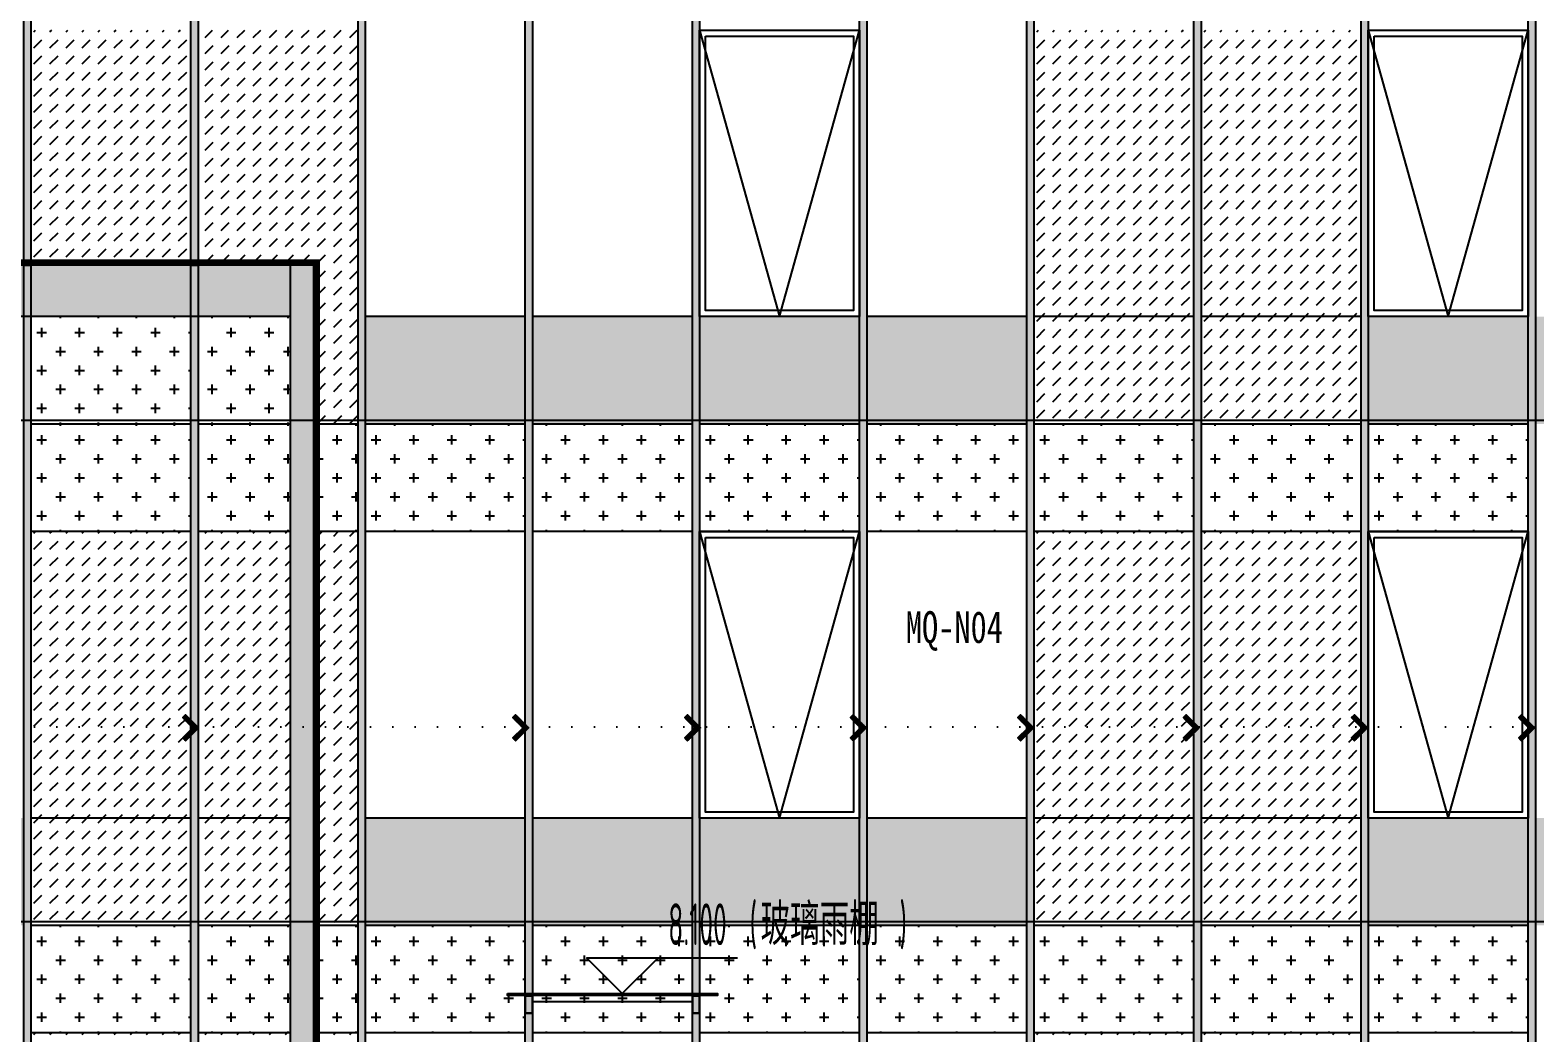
# Model space of a CAD drawing. Extents: x -863035 to 270371, y -8918 to 240488.
# Drawn here: x -372670 to -360067, y 127726 to 136126 of the extents above; entities that cross this region are included whole.
import ezdxf

# ---------------------------------------------------------------- set-up
doc = ezdxf.new("R2010")
doc.units = 0
doc.header["$LTSCALE"] = 1000
doc.header["$MEASUREMENT"] = 0
doc.linetypes.add('109-34 轴网$0$L1$0$$AUDIT_BAD_LTYPE1', pattern=[0])
doc.linetypes.add('DOT2', pattern=[0.125, 0, -0.125])
for name, color, linetype in [('01-标注_标高', 200, 'Continuous'), ('01-标注_符号', 200, 'Continuous'), ('02-TEXT_标注', 130, 'Continuous'), ('05-填充_156', 156, 'Continuous'), ('05-填充_18', 18, 'Continuous'), ('05-填充_天正', 26, 'Continuous'), ('A-C_窗', 140, 'Continuous'), ('D_玻璃', 152, 'Continuous'), ('D_铝板', 181, 'Continuous'), ('E-立面', 255, 'Continuous'), ('E-立面轮廓', 241, 'Continuous')]:
    doc.layers.add(name, color=color, linetype=linetype)
doc.layers.add('04-不打印_辅助线', color=165, linetype='Continuous', plot=False)
doc.styles.add('_TCH_DIM', font='ROS1', dxfattribs={"width": 0.75, "bigfont": 'JD'})
doc.styles.add('_TCH_LABEL', font='', dxfattribs={"width": 0.75})
doc.styles.add('logo-3', font='', dxfattribs={"width": 0.8})
doc.styles.get('_TCH_LABEL').set_extended_font_data('SimSun')
doc.styles.get('logo-3').set_extended_font_data('SimSun')
doc.dimstyles.new('副本 ISO-1', dxfattribs={"dimtxt": 2.5, "dimasz": 1.5, "dimexe": 1.25, "dimexo": 0.625, "dimtad": 1, "dimdec": 0, "dimtxsty": 'logo-3', "dimblk": 'ARCHTICK', "dimcen": 2.5, "dimdle": 1, "dimadec": 0, "dimazin": 0, "dimtfac": 1, "dimtdec": 0, "dimtix": 1, "dimtmove": 0, "dimatfit": 3, "dimldrblk": 'AR', "dimfxl": 0, "dimarcsym": 0})
pattern_1 = [(360, (35216.51, -108130.42), (158.75, 158.75), [79.375, -238.125]), (90, (35256.2, -108170.1), (-158.75, 158.75), [79.375, -238.125])]
pattern_2 = [(45, (24016.51, -112330.42), (4e-14, 134.70384), [95.25, -95.25])]
pattern_3 = [(360, (35216.51, -112330.42), (158.75, 158.75), [79.375, -238.125]), (90, (35256.2, -112370.1), (-158.75, 158.75), [79.375, -238.125])]
pattern_4 = [(360, (38016.51, -112330.42), (158.75, 158.75), [79.375, -238.125]), (90, (38056.2, -112370.1), (-158.75, 158.75), [79.375, -238.125])]
pattern_5 = [(360, (40816.51, -112330.42), (158.75, 158.75), [79.375, -238.125]), (90, (40856.2, -112370.1), (-158.75, 158.75), [79.375, -238.125])]
pattern_6 = [(360, (43616.51, -112330.42), (158.75, 158.75), [79.375, -238.125]), (90, (43656.2, -112370.1), (-158.75, 158.75), [79.375, -238.125])]
pattern_7 = [(360, (38016.51, -108130.42), (158.75, 158.75), [79.375, -238.125]), (90, (38056.2, -108170.1), (-158.75, 158.75), [79.375, -238.125])]
pattern_8 = [(360, (40816.51, -108130.42), (158.75, 158.75), [79.375, -238.125]), (90, (40856.2, -108170.1), (-158.75, 158.75), [79.375, -238.125])]
pattern_9 = [(360, (43616.51, -108130.42), (158.75, 158.75), [79.375, -238.125]), (90, (43656.2, -108170.1), (-158.75, 158.75), [79.375, -238.125])]
pattern_10 = [(360, (35216.51, -107230.42), (158.75, 158.75), [79.375, -238.125]), (90, (35256.2, -107270.1), (-158.75, 158.75), [79.375, -238.125])]

# ---------------------------------------------------------------- blocks, each defined once
blk = doc.blocks.new('_ArchTick')
at = {"color": 0, "linetype": 'ByBlock', "const_width": 0.4}
blk.add_lwpolyline([(-0.5, -0.5), (0.5, 0.5)], dxfattribs=at)
blk = doc.blocks.new('*X7')
at = {"color": 0}
for p, q in [((-1012.3066, 1692.7171), (-1012.3066, 1692.7276)), ((-1012.3065, 1692.7277), (-1012.2888, 1692.7277)), ((-1012.3056, 1692.7161), (-1012.3056, 1692.7286)), ((-1012.3055, 1692.7287), (-1012.2898, 1692.7287)), ((-1012.3046, 1692.7151), (-1012.3046, 1692.7296)), ((-1012.3045, 1692.7297), (-1012.2908, 1692.7297)), ((-1012.3036, 1692.7141), (-1012.3036, 1692.7306)), ((-1012.3035, 1692.7307), (-1012.2918, 1692.7307)), ((-1012.3026, 1692.7131), (-1012.3026, 1692.7316)), ((-1012.3025, 1692.7317), (-1012.2928, 1692.7317)), ((-1012.3016, 1692.7121), (-1012.3016, 1692.7326)), ((-1012.3015, 1692.7327), (-1012.2938, 1692.7327)), ((-1012.3006, 1692.7111), (-1012.3006, 1692.7336)), ((-1012.3005, 1692.7337), (-1012.2948, 1692.7337)), ((-1012.2996, 1692.7101), (-1012.2996, 1692.7346)), ((-1012.2995, 1692.7347), (-1012.2958, 1692.7347)), ((-1012.2986, 1692.7091), (-1012.2986, 1692.7356)), ((-1012.2985, 1692.7357), (-1012.2968, 1692.7357)), ((-1012.2976, 1692.7081), (-1012.2976, 1692.7364)), ((-1012.2966, 1692.7071), (-1012.2966, 1692.7354)), ((-1012.2956, 1692.7061), (-1012.2956, 1692.7344)), ((-1012.2946, 1692.7051), (-1012.2946, 1692.7334)), ((-1012.2936, 1692.7041), (-1012.2936, 1692.7324)), ((-1012.2926, 1692.7031), (-1012.2926, 1692.7314)), ((-1012.2916, 1692.7021), (-1012.2916, 1692.7304)), ((-1012.2906, 1692.7011), (-1012.2906, 1692.7294)), ((-1012.2896, 1692.7001), (-1012.2896, 1692.7284)), ((-1012.2886, 1692.6991), (-1012.2886, 1692.7274)), ((-1012.3116, 1692.7221), (-1012.3116, 1692.7226)), ((-1012.3115, 1692.7227), (-1012.2838, 1692.7227)), ((-1012.3111, 1692.7217), (-1012.2828, 1692.7217)), ((-1012.3106, 1692.7211), (-1012.3106, 1692.7236)), ((-1012.3105, 1692.7237), (-1012.2848, 1692.7237)), ((-1012.3101, 1692.7207), (-1012.2818, 1692.7207)), ((-1012.3096, 1692.7201), (-1012.3096, 1692.7246)), ((-1012.3095, 1692.7247), (-1012.2858, 1692.7247)), ((-1012.3091, 1692.7197), (-1012.2808, 1692.7197)), ((-1012.3086, 1692.7191), (-1012.3086, 1692.7256)), ((-1012.3085, 1692.7257), (-1012.2868, 1692.7257)), ((-1012.3081, 1692.7187), (-1012.2798, 1692.7187)), ((-1012.3076, 1692.7181), (-1012.3076, 1692.7266)), ((-1012.3075, 1692.7267), (-1012.2878, 1692.7267)), ((-1012.3071, 1692.7177), (-1012.2788, 1692.7177)), ((-1012.3061, 1692.7167), (-1012.2778, 1692.7167)), ((-1012.3051, 1692.7157), (-1012.2768, 1692.7157)), ((-1012.3041, 1692.7147), (-1012.2758, 1692.7147)), ((-1012.3031, 1692.7137), (-1012.2748, 1692.7137)), ((-1012.3021, 1692.7127), (-1012.2738, 1692.7127)), ((-1012.3011, 1692.7117), (-1012.2728, 1692.7117)), ((-1012.3001, 1692.7107), (-1012.2718, 1692.7107)), ((-1012.2991, 1692.7097), (-1012.2708, 1692.7097)), ((-1012.2981, 1692.7087), (-1012.2698, 1692.7087)), ((-1012.2971, 1692.7077), (-1012.2688, 1692.7077)), ((-1012.2961, 1692.7067), (-1012.2678, 1692.7067)), ((-1012.2951, 1692.7057), (-1012.2668, 1692.7057)), ((-1012.2941, 1692.7047), (-1012.2658, 1692.7047)), ((-1012.2931, 1692.7037), (-1012.2648, 1692.7037)), ((-1012.2921, 1692.7027), (-1012.2638, 1692.7027)), ((-1012.2911, 1692.7017), (-1012.2628, 1692.7017)), ((-1012.2901, 1692.7007), (-1012.2618, 1692.7007)), ((-1012.2891, 1692.6997), (-1012.2608, 1692.6997)), ((-1012.2881, 1692.6987), (-1012.2598, 1692.6987)), ((-1012.2876, 1692.6981), (-1012.2876, 1692.7264)), ((-1012.2871, 1692.6977), (-1012.2588, 1692.6977)), ((-1012.2866, 1692.6971), (-1012.2866, 1692.7254)), ((-1012.2861, 1692.6967), (-1012.2578, 1692.6967)), ((-1012.2856, 1692.6961), (-1012.2856, 1692.7244)), ((-1012.2851, 1692.6957), (-1012.2568, 1692.6957)), ((-1012.2846, 1692.6951), (-1012.2846, 1692.7234)), ((-1012.2841, 1692.6947), (-1012.2558, 1692.6947)), ((-1012.2836, 1692.6941), (-1012.2836, 1692.7224)), ((-1012.2831, 1692.6937), (-1012.2548, 1692.6937)), ((-1012.2826, 1692.6931), (-1012.2826, 1692.7214)), ((-1012.2821, 1692.6927), (-1012.2538, 1692.6927)), ((-1012.2816, 1692.6921), (-1012.2816, 1692.7204)), ((-1012.2811, 1692.6917), (-1012.2528, 1692.6917)), ((-1012.2806, 1692.6911), (-1012.2806, 1692.7194)), ((-1012.2801, 1692.6907), (-1012.2518, 1692.6907)), ((-1012.2796, 1692.6901), (-1012.2796, 1692.7184)), ((-1012.2796, 1692.6497), (-1012.2513, 1692.6497)), ((-1012.2796, 1692.6214), (-1012.2796, 1692.6497)), ((-1012.2791, 1692.6897), (-1012.2508, 1692.6897)), ((-1012.2786, 1692.6891), (-1012.2786, 1692.7174)), ((-1012.2786, 1692.6507), (-1012.2503, 1692.6507)), ((-1012.2786, 1692.6224), (-1012.2786, 1692.6507)), ((-1012.2781, 1692.6887), (-1012.2498, 1692.6887)), ((-1012.2776, 1692.6881), (-1012.2776, 1692.7164)), ((-1012.2776, 1692.6517), (-1012.2493, 1692.6517)), ((-1012.2776, 1692.6234), (-1012.2776, 1692.6517)), ((-1012.2771, 1692.6877), (-1012.2488, 1692.6877)), ((-1012.2766, 1692.6871), (-1012.2766, 1692.7154)), ((-1012.2766, 1692.6527), (-1012.2483, 1692.6527)), ((-1012.2766, 1692.6244), (-1012.2766, 1692.6527)), ((-1012.2761, 1692.6867), (-1012.2478, 1692.6867)), ((-1012.2756, 1692.6861), (-1012.2756, 1692.7144)), ((-1012.2756, 1692.6537), (-1012.2473, 1692.6537)), ((-1012.2756, 1692.6254), (-1012.2756, 1692.6537)), ((-1012.2751, 1692.6857), (-1012.2468, 1692.6857)), ((-1012.2746, 1692.6851), (-1012.2746, 1692.7134)), ((-1012.2746, 1692.6547), (-1012.2463, 1692.6547)), ((-1012.2746, 1692.6264), (-1012.2746, 1692.6547)), ((-1012.2741, 1692.6847), (-1012.2458, 1692.6847)), ((-1012.2736, 1692.6841), (-1012.2736, 1692.7124)), ((-1012.2736, 1692.6557), (-1012.2453, 1692.6557)), ((-1012.2736, 1692.6274), (-1012.2736, 1692.6557)), ((-1012.2731, 1692.6837), (-1012.2448, 1692.6837)), ((-1012.2726, 1692.6831), (-1012.2726, 1692.7114)), ((-1012.2726, 1692.6567), (-1012.2443, 1692.6567)), ((-1012.2726, 1692.6284), (-1012.2726, 1692.6567)), ((-1012.2721, 1692.6827), (-1012.2438, 1692.6827)), ((-1012.2716, 1692.6821), (-1012.2716, 1692.7104)), ((-1012.2716, 1692.6577), (-1012.2433, 1692.6577)), ((-1012.2716, 1692.6294), (-1012.2716, 1692.6577)), ((-1012.2711, 1692.6817), (-1012.2428, 1692.6817)), ((-1012.2706, 1692.6811), (-1012.2706, 1692.7094)), ((-1012.2706, 1692.6587), (-1012.2423, 1692.6587)), ((-1012.2706, 1692.6304), (-1012.2706, 1692.6587)), ((-1012.2701, 1692.6807), (-1012.2418, 1692.6807)), ((-1012.2696, 1692.6801), (-1012.2696, 1692.7084)), ((-1012.2696, 1692.6597), (-1012.2413, 1692.6597)), ((-1012.2696, 1692.6314), (-1012.2696, 1692.6597)), ((-1012.2691, 1692.6797), (-1012.2408, 1692.6797)), ((-1012.2686, 1692.6791), (-1012.2686, 1692.7074)), ((-1012.2686, 1692.6607), (-1012.2403, 1692.6607)), ((-1012.2686, 1692.6324), (-1012.2686, 1692.6607)), ((-1012.2681, 1692.6787), (-1012.2398, 1692.6787)), ((-1012.2676, 1692.6781), (-1012.2676, 1692.7064)), ((-1012.2676, 1692.6617), (-1012.2393, 1692.6617)), ((-1012.2676, 1692.6334), (-1012.2676, 1692.6617)), ((-1012.2671, 1692.6777), (-1012.2388, 1692.6777)), ((-1012.2666, 1692.6771), (-1012.2666, 1692.7054)), ((-1012.2666, 1692.6627), (-1012.2383, 1692.6627)), ((-1012.2666, 1692.6344), (-1012.2666, 1692.6627)), ((-1012.2661, 1692.6767), (-1012.2378, 1692.6767)), ((-1012.2656, 1692.6761), (-1012.2656, 1692.7044)), ((-1012.2656, 1692.6637), (-1012.2373, 1692.6637)), ((-1012.2656, 1692.6354), (-1012.2656, 1692.6637)), ((-1012.2651, 1692.6757), (-1012.2368, 1692.6757)), ((-1012.2646, 1692.6751), (-1012.2646, 1692.7034)), ((-1012.2646, 1692.6647), (-1012.2363, 1692.6647)), ((-1012.2646, 1692.6364), (-1012.2646, 1692.6647)), ((-1012.2641, 1692.6747), (-1012.2358, 1692.6747)), ((-1012.2636, 1692.6741), (-1012.2636, 1692.7024)), ((-1012.2636, 1692.6657), (-1012.2353, 1692.6657)), ((-1012.2636, 1692.6374), (-1012.2636, 1692.6657)), ((-1012.2631, 1692.6737), (-1012.2348, 1692.6737)), ((-1012.2626, 1692.6731), (-1012.2626, 1692.7014)), ((-1012.2626, 1692.6667), (-1012.2343, 1692.6667)), ((-1012.2626, 1692.6384), (-1012.2626, 1692.6667)), ((-1012.2621, 1692.6727), (-1012.2338, 1692.6727)), ((-1012.2616, 1692.6721), (-1012.2616, 1692.7004)), ((-1012.2616, 1692.6677), (-1012.2333, 1692.6677)), ((-1012.2616, 1692.6394), (-1012.2616, 1692.6677)), ((-1012.2611, 1692.6717), (-1012.2328, 1692.6717)), ((-1012.2606, 1692.6711), (-1012.2606, 1692.6994)), ((-1012.2606, 1692.6687), (-1012.2323, 1692.6687)), ((-1012.2606, 1692.6404), (-1012.2606, 1692.6687)), ((-1012.2601, 1692.6707), (-1012.2318, 1692.6707)), ((-1012.2596, 1692.6701), (-1012.2596, 1692.6984)), ((-1012.2596, 1692.6697), (-1012.2313, 1692.6697)), ((-1012.2596, 1692.6414), (-1012.2596, 1692.6697)), ((-1012.2586, 1692.6424), (-1012.2586, 1692.6974)), ((-1012.2576, 1692.6434), (-1012.2576, 1692.6964)), ((-1012.2566, 1692.6444), (-1012.2566, 1692.6954)), ((-1012.2556, 1692.6454), (-1012.2556, 1692.6944)), ((-1012.2546, 1692.6464), (-1012.2546, 1692.6934)), ((-1012.2536, 1692.6474), (-1012.2536, 1692.6924)), ((-1012.2526, 1692.6484), (-1012.2526, 1692.6914)), ((-1012.2516, 1692.6494), (-1012.2516, 1692.6904)), ((-1012.2506, 1692.6504), (-1012.2506, 1692.6894)), ((-1012.2496, 1692.6514), (-1012.2496, 1692.6884)), ((-1012.2486, 1692.6524), (-1012.2486, 1692.6874)), ((-1012.2476, 1692.6534), (-1012.2476, 1692.6864)), ((-1012.2466, 1692.6544), (-1012.2466, 1692.6854)), ((-1012.2456, 1692.6554), (-1012.2456, 1692.6844)), ((-1012.2446, 1692.6564), (-1012.2446, 1692.6834)), ((-1012.2436, 1692.6574), (-1012.2436, 1692.6824)), ((-1012.2426, 1692.6584), (-1012.2426, 1692.6814)), ((-1012.2416, 1692.6594), (-1012.2416, 1692.6804)), ((-1012.2406, 1692.6604), (-1012.2406, 1692.6794)), ((-1012.2396, 1692.6614), (-1012.2396, 1692.6784)), ((-1012.2386, 1692.6624), (-1012.2386, 1692.6774)), ((-1012.2376, 1692.6634), (-1012.2376, 1692.6764)), ((-1012.2366, 1692.6644), (-1012.2366, 1692.6754)), ((-1012.2356, 1692.6654), (-1012.2356, 1692.6744)), ((-1012.2346, 1692.6664), (-1012.2346, 1692.6734)), ((-1012.2336, 1692.6674), (-1012.2336, 1692.6724)), ((-1012.2326, 1692.6684), (-1012.2326, 1692.6714)), ((-1012.2316, 1692.6694), (-1012.2316, 1692.6704)), ((-1012.3116, 1692.6177), (-1012.2833, 1692.6177)), ((-1012.3116, 1692.6172), (-1012.3116, 1692.6177)), ((-1012.3111, 1692.6167), (-1012.2843, 1692.6167)), ((-1012.3106, 1692.6187), (-1012.2823, 1692.6187)), ((-1012.3106, 1692.6162), (-1012.3106, 1692.6187)), ((-1012.3101, 1692.6157), (-1012.2853, 1692.6157)), ((-1012.3096, 1692.6197), (-1012.2813, 1692.6197)), ((-1012.3096, 1692.6152), (-1012.3096, 1692.6197)), ((-1012.3091, 1692.6147), (-1012.2863, 1692.6147)), ((-1012.3086, 1692.6207), (-1012.2803, 1692.6207)), ((-1012.3086, 1692.6142), (-1012.3086, 1692.6207)), ((-1012.3081, 1692.6137), (-1012.2873, 1692.6137)), ((-1012.3076, 1692.6217), (-1012.2793, 1692.6217)), ((-1012.3076, 1692.6132), (-1012.3076, 1692.6217)), ((-1012.3071, 1692.6127), (-1012.2883, 1692.6127)), ((-1012.3066, 1692.6227), (-1012.2783, 1692.6227)), ((-1012.3066, 1692.6122), (-1012.3066, 1692.6227)), ((-1012.3061, 1692.6117), (-1012.2893, 1692.6117)), ((-1012.3056, 1692.6237), (-1012.2773, 1692.6237)), ((-1012.3056, 1692.6112), (-1012.3056, 1692.6237)), ((-1012.3051, 1692.6107), (-1012.2903, 1692.6107)), ((-1012.3046, 1692.6247), (-1012.2763, 1692.6247)), ((-1012.3046, 1692.6102), (-1012.3046, 1692.6247)), ((-1012.3041, 1692.6097), (-1012.2913, 1692.6097)), ((-1012.3036, 1692.6257), (-1012.2753, 1692.6257)), ((-1012.3036, 1692.6092), (-1012.3036, 1692.6257)), ((-1012.3031, 1692.6087), (-1012.2923, 1692.6087)), ((-1012.3026, 1692.6267), (-1012.2743, 1692.6267)), ((-1012.3026, 1692.6082), (-1012.3026, 1692.6267)), ((-1012.3021, 1692.6077), (-1012.2933, 1692.6077)), ((-1012.3016, 1692.6277), (-1012.2733, 1692.6277)), ((-1012.3016, 1692.6072), (-1012.3016, 1692.6277)), ((-1012.3011, 1692.6067), (-1012.2943, 1692.6067)), ((-1012.3006, 1692.6287), (-1012.2723, 1692.6287)), ((-1012.3006, 1692.6062), (-1012.3006, 1692.6287)), ((-1012.3001, 1692.6057), (-1012.2953, 1692.6057)), ((-1012.2996, 1692.6297), (-1012.2713, 1692.6297)), ((-1012.2996, 1692.6052), (-1012.2996, 1692.6297)), ((-1012.2991, 1692.6047), (-1012.2963, 1692.6047)), ((-1012.2986, 1692.6307), (-1012.2703, 1692.6307)), ((-1012.2986, 1692.6042), (-1012.2986, 1692.6307)), ((-1012.2981, 1692.6037), (-1012.2973, 1692.6037)), ((-1012.2976, 1692.6317), (-1012.2693, 1692.6317)), ((-1012.2976, 1692.6034), (-1012.2976, 1692.6317)), ((-1012.2966, 1692.6327), (-1012.2683, 1692.6327)), ((-1012.2966, 1692.6044), (-1012.2966, 1692.6327)), ((-1012.2956, 1692.6337), (-1012.2673, 1692.6337)), ((-1012.2956, 1692.6054), (-1012.2956, 1692.6337)), ((-1012.2946, 1692.6347), (-1012.2663, 1692.6347)), ((-1012.2946, 1692.6064), (-1012.2946, 1692.6347)), ((-1012.2936, 1692.6357), (-1012.2653, 1692.6357)), ((-1012.2936, 1692.6074), (-1012.2936, 1692.6357)), ((-1012.2926, 1692.6367), (-1012.2643, 1692.6367)), ((-1012.2926, 1692.6084), (-1012.2926, 1692.6367)), ((-1012.2916, 1692.6377), (-1012.2633, 1692.6377)), ((-1012.2916, 1692.6094), (-1012.2916, 1692.6377)), ((-1012.2906, 1692.6387), (-1012.2623, 1692.6387)), ((-1012.2906, 1692.6104), (-1012.2906, 1692.6387)), ((-1012.2896, 1692.6397), (-1012.2613, 1692.6397)), ((-1012.2896, 1692.6114), (-1012.2896, 1692.6397)), ((-1012.2886, 1692.6407), (-1012.2603, 1692.6407)), ((-1012.2886, 1692.6124), (-1012.2886, 1692.6407)), ((-1012.2876, 1692.6417), (-1012.2593, 1692.6417)), ((-1012.2876, 1692.6134), (-1012.2876, 1692.6417)), ((-1012.2866, 1692.6427), (-1012.2583, 1692.6427)), ((-1012.2866, 1692.6144), (-1012.2866, 1692.6427)), ((-1012.2856, 1692.6437), (-1012.2573, 1692.6437)), ((-1012.2856, 1692.6154), (-1012.2856, 1692.6437)), ((-1012.2846, 1692.6447), (-1012.2563, 1692.6447)), ((-1012.2846, 1692.6164), (-1012.2846, 1692.6447)), ((-1012.2836, 1692.6457), (-1012.2553, 1692.6457)), ((-1012.2836, 1692.6174), (-1012.2836, 1692.6457)), ((-1012.2826, 1692.6467), (-1012.2543, 1692.6467)), ((-1012.2826, 1692.6184), (-1012.2826, 1692.6467)), ((-1012.2816, 1692.6477), (-1012.2533, 1692.6477)), ((-1012.2816, 1692.6194), (-1012.2816, 1692.6477)), ((-1012.2806, 1692.6487), (-1012.2523, 1692.6487)), ((-1012.2806, 1692.6204), (-1012.2806, 1692.6487))]:
    blk.add_line(p, q, dxfattribs=at)
blk = doc.blocks.new('A-ARROW')
blk.add_lwpolyline([(0.0808, 0.0525), (0.0666, 0.0666), (0, 0), (0.0666, -0.0666), (0.0808, -0.0525), (0.0283, 0)], close=True)
at = {"rotation": 180}
blk.add_blockref('*X7', (-1012.2311, 1692.6699), dxfattribs=at)
blk = doc.blocks.new('AR')
at = {"xscale": -21.59999999986031, "yscale": 21.59999999999127, "zscale": 21.6, "rotation": 359.9999997162888}
blk.add_blockref('A-ARROW', (0, 0), dxfattribs=at)
blk = doc.blocks.new('A$C2DDF4F07')
at = {"layer": 'A-C_窗'}
for points in [[(0, 2400), (1340, 2400), (1340, 0), (0, 0)], [(50, 2350), (1290, 2350), (1290, 50), (50, 50)]]:
    blk.add_lwpolyline(points, close=True, dxfattribs=at)
blk.add_lwpolyline([(0, 2400), (670, 0), (1340, 2400)], dxfattribs=at)
blk = doc.blocks.new('yp')
at = {"layer": 'D_玻璃'}
blk.add_lwpolyline([(-1610, 168), (150, 168), (150, 150), (-1610, 150)], close=True, dxfattribs=at)
at = {"layer": 'D_铝板'}
blk.add_line((-1400, 100), (-60, 100), dxfattribs=at)
for points in [[(-1460, 150), (-1400, 150), (-1400, 0), (-1460, 0), (-1460, 150)], [(-60, 150), (0, 150), (0, 0), (-60, 0), (-60, 150)]]:
    blk.add_lwpolyline(points, dxfattribs=at)
for points in [[(-1457, 147), (-1403, 147), (-1403, 3), (-1457, 3)], [(-57, 147), (-3, 147), (-3, 3), (-57, 3)]]:
    blk.add_lwpolyline(points, close=True, dxfattribs=at)
blk = doc.blocks.new('*U25')
at = {"layer": '05-填充_18'}
h = blk.add_hatch(color=256, dxfattribs=at)
h.dxf.hatch_style = 1
h.paths.add_polyline_path([(60, -10350), (0, -10350), (0, 310), (60, 310)])
blk.add_lwpolyline([(60, -10350), (0, -10350), (0, 310), (60, 310)], close=True)
blk = doc.blocks.new('*U28')
at = {"layer": '05-填充_18'}
h = blk.add_hatch(color=256, dxfattribs=at)
h.dxf.hatch_style = 1
h.paths.add_polyline_path([(60, -3890), (0, -3890), (0, 310), (60, 310)])
blk.add_lwpolyline([(60, -3890), (0, -3890), (0, 310), (60, 310)], close=True)
blk = doc.blocks.new('*U29')
at = {"layer": '05-填充_18'}
h = blk.add_hatch(color=256, dxfattribs=at)
h.dxf.hatch_style = 1
h.paths.add_polyline_path([(60, -12290), (0, -12290), (0, 310), (60, 310)])
blk.add_lwpolyline([(60, -12290), (0, -12290), (0, 310), (60, 310)], close=True)
blk = doc.blocks.new('*U30')
at = {"layer": '05-填充_18'}
h = blk.add_hatch(color=256, dxfattribs=at)
h.dxf.hatch_style = 1
h.paths.add_polyline_path([(60, -14550), (0, -14550), (0, 310), (60, 310)])
blk.add_lwpolyline([(60, -14550), (0, -14550), (0, 310), (60, 310)], close=True)
blk = doc.blocks.new('lghjuytd')
at = {"layer": '05-填充_156'}
h = blk.add_hatch(dxfattribs=at)
h.set_pattern_fill('DASH', color=256, scale=100, angle=225)
h.set_pattern_definition([(45, (32416.51, -103930.42), (4e-14, 134.70384), [95.25, -95.25])])
h.paths.add_polyline_path([(25193.5, -7548.3), (23853.5, -7548.3), (23853.5, -9518.3), (25193.5, -9518.3)])
h = blk.add_hatch(dxfattribs=at)
h.set_pattern_fill('DASH', color=256, scale=100, angle=225)
h.set_pattern_definition(pattern_2)
h.paths.add_polyline_path([(26593.5, -7548.3), (25253.5, -7548.3), (25253.5, -9518.3), (26223.5, -9518.3), (26223.5, -10848.3), (26593.5, -10848.3)])
h = blk.add_hatch(dxfattribs=at)
h.set_pattern_fill('DASH', color=256, scale=100, angle=225)
h.set_pattern_definition([(45, (40816.51, -103930.42), (4e-14, 134.70384), [95.25, -95.25])])
h.paths.add_polyline_path([(33593.5, -7548.3), (32253.5, -7548.3), (32253.5, -10848.3), (33593.5, -10848.3)])
h = blk.add_hatch(dxfattribs=at)
h.set_pattern_fill('DASH', color=256, scale=100, angle=225)
h.set_pattern_definition([(45, (42216.51, -103930.42), (4e-14, 134.70384), [95.25, -95.25])])
h.paths.add_polyline_path([(34993.5, -7548.3), (33653.5, -7548.3), (33653.5, -10848.3), (34993.5, -10848.3)])
h = blk.add_hatch(dxfattribs=at)
h.set_pattern_fill('CROSS', color=136, scale=100, angle=180)
h.set_pattern_definition(pattern_10)
h.paths.add_polyline_path([(25193.5, -9948.3), (23853.5, -9948.3), (23853.5, -10848.3), (25193.5, -10848.3)])
h = blk.add_hatch(dxfattribs=at)
h.set_pattern_fill('CROSS', color=136, scale=100, angle=180)
h.set_pattern_definition(pattern_10)
h.paths.add_polyline_path([(26023.5, -9948.3), (25253.5, -9948.3), (25253.5, -10848.3), (26023.5, -10848.3)])
h = blk.add_hatch(dxfattribs=at)
h.set_pattern_fill('CROSS', color=136, scale=100, angle=180)
h.set_pattern_definition(pattern_1)
h.paths.add_polyline_path([(25193.5, -10848.3), (23853.5, -10848.3), (23853.5, -11748.3), (25193.5, -11748.3)])
h = blk.add_hatch(dxfattribs=at)
h.set_pattern_fill('CROSS', color=136, scale=100, angle=180)
h.set_pattern_definition(pattern_1)
h.paths.add_polyline_path([(26023.5, -10848.3), (25253.5, -10848.3), (25253.5, -11748.3), (26023.5, -11748.3)])
h = blk.add_hatch(dxfattribs=at)
h.set_pattern_fill('CROSS', color=136, scale=100, angle=180)
h.set_pattern_definition([(360, (35786.51, -108130.42), (158.75, 158.75), [79.375, -238.125]), (90, (35826.2, -108170.1), (-158.75, 158.75), [79.375, -238.125])])
h.paths.add_polyline_path([(26593.5, -10848.3), (26223.5, -10848.3), (26223.5, -11748.3), (26593.5, -11748.3)])
h = blk.add_hatch(dxfattribs=at)
h.set_pattern_fill('CROSS', color=136, scale=100, angle=180)
h.set_pattern_definition(pattern_7)
h.paths.add_polyline_path([(27993.5, -10848.3), (26653.5, -10848.3), (26653.5, -11748.3), (27993.5, -11748.3)])
h = blk.add_hatch(dxfattribs=at)
h.set_pattern_fill('CROSS', color=136, scale=100, angle=180)
h.set_pattern_definition(pattern_7)
h.paths.add_polyline_path([(29393.5, -10848.3), (28053.5, -10848.3), (28053.5, -11748.3), (29393.5, -11748.3)])
h = blk.add_hatch(dxfattribs=at)
h.set_pattern_fill('CROSS', color=136, scale=100, angle=180)
h.set_pattern_definition(pattern_8)
h.paths.add_polyline_path([(30793.5, -10848.3), (29453.5, -10848.3), (29453.5, -11748.3), (30793.5, -11748.3)])
h = blk.add_hatch(dxfattribs=at)
h.set_pattern_fill('CROSS', color=136, scale=100, angle=180)
h.set_pattern_definition(pattern_8)
h.paths.add_polyline_path([(32193.5, -10848.3), (30853.5, -10848.3), (30853.5, -11748.3), (32193.5, -11748.3)])
h = blk.add_hatch(dxfattribs=at)
h.set_pattern_fill('CROSS', color=136, scale=100, angle=180)
h.set_pattern_definition(pattern_9)
h.paths.add_polyline_path([(33593.5, -10848.3), (32253.5, -10848.3), (32253.5, -11748.3), (33593.5, -11748.3)])
h = blk.add_hatch(dxfattribs=at)
h.set_pattern_fill('CROSS', color=136, scale=100, angle=180)
h.set_pattern_definition(pattern_9)
h.paths.add_polyline_path([(34993.5, -10848.3), (33653.5, -10848.3), (33653.5, -11748.3), (34993.5, -11748.3)])
h = blk.add_hatch(dxfattribs=at)
h.set_pattern_fill('CROSS', color=136, scale=100, angle=180)
h.set_pattern_definition([(360, (46416.51, -108130.42), (158.75, 158.75), [79.375, -238.125]), (90, (46456.2, -108170.1), (-158.75, 158.75), [79.375, -238.125])])
h.paths.add_polyline_path([(36393.5, -10848.3), (35053.5, -10848.3), (35053.5, -11748.3), (36393.5, -11748.3)])
h = blk.add_hatch(dxfattribs=at)
h.set_pattern_fill('DASH', color=256, scale=100, angle=225)
h.set_pattern_definition([(45, (32416.51, -108130.42), (4e-14, 134.70384), [95.25, -95.25])])
h.paths.add_polyline_path([(25193.5, -11748.3), (23853.5, -11748.3), (23853.5, -15048.3), (25193.5, -15048.3)])
h = blk.add_hatch(dxfattribs=at)
h.set_pattern_fill('DASH', color=256, scale=100, angle=225)
h.set_pattern_definition([(45, (24016.51, -108130.42), (4e-14, 134.70384), [95.25, -95.25])])
h.paths.add_polyline_path([(26023.5, -11748.3), (25253.5, -11748.3), (25253.5, -15048.3), (26023.5, -15048.3)])
h = blk.add_hatch(dxfattribs=at)
h.set_pattern_fill('DASH', color=256, scale=100, angle=225)
h.set_pattern_definition(pattern_2)
h.paths.add_polyline_path([(26593.5, -11748.3), (26223.5, -11748.3), (26223.5, -15048.3), (26593.5, -15048.3)])
h = blk.add_hatch(dxfattribs=at)
h.set_pattern_fill('DASH', color=256, scale=100, angle=225)
h.set_pattern_definition([(45, (40816.51, -108130.42), (4e-14, 134.70384), [95.25, -95.25])])
h.paths.add_polyline_path([(33593.5, -11748.3), (32253.5, -11748.3), (32253.5, -15048.3), (33593.5, -15048.3)])
h = blk.add_hatch(dxfattribs=at)
h.set_pattern_fill('DASH', color=256, scale=100, angle=225)
h.set_pattern_definition([(45, (42216.51, -108130.42), (4e-14, 134.70384), [95.25, -95.25])])
h.paths.add_polyline_path([(34993.5, -11748.3), (33653.5, -11748.3), (33653.5, -15048.3), (34993.5, -15048.3)])
h = blk.add_hatch(dxfattribs=at)
h.set_pattern_fill('CROSS', color=136, scale=100, angle=180)
h.set_pattern_definition(pattern_3)
h.paths.add_polyline_path([(25193.5, -15048.3), (23853.5, -15048.3), (23853.5, -15948.3), (25193.5, -15948.3)])
h = blk.add_hatch(dxfattribs=at)
h.set_pattern_fill('CROSS', color=136, scale=100, angle=180)
h.set_pattern_definition(pattern_3)
h.paths.add_polyline_path([(26023.5, -15048.3), (25253.5, -15048.3), (25253.5, -15948.3), (26023.5, -15948.3)])
h = blk.add_hatch(dxfattribs=at)
h.set_pattern_fill('CROSS', color=136, scale=100, angle=180)
h.set_pattern_definition([(360, (35786.51, -112330.42), (158.75, 158.75), [79.375, -238.125]), (90, (35826.2, -112370.1), (-158.75, 158.75), [79.375, -238.125])])
h.paths.add_polyline_path([(26593.5, -15048.3), (26223.5, -15048.3), (26223.5, -15948.3), (26593.5, -15948.3)])
h = blk.add_hatch(dxfattribs=at)
h.set_pattern_fill('CROSS', color=136, scale=100, angle=180)
h.set_pattern_definition(pattern_4)
h.paths.add_polyline_path([(27993.5, -15048.3), (26653.5, -15048.3), (26653.5, -15948.3), (27993.5, -15948.3)])
h = blk.add_hatch(dxfattribs=at)
h.set_pattern_fill('CROSS', color=136, scale=100, angle=180)
h.set_pattern_definition(pattern_4)
h.paths.add_polyline_path([(29393.5, -15048.3), (28053.5, -15048.3), (28053.5, -15948.3), (29393.5, -15948.3)])
h = blk.add_hatch(dxfattribs=at)
h.set_pattern_fill('CROSS', color=136, scale=100, angle=180)
h.set_pattern_definition(pattern_5)
h.paths.add_polyline_path([(30793.5, -15048.3), (29453.5, -15048.3), (29453.5, -15948.3), (30793.5, -15948.3)])
h = blk.add_hatch(dxfattribs=at)
h.set_pattern_fill('CROSS', color=136, scale=100, angle=180)
h.set_pattern_definition(pattern_5)
h.paths.add_polyline_path([(32193.5, -15048.3), (30853.5, -15048.3), (30853.5, -15948.3), (32193.5, -15948.3)])
h = blk.add_hatch(dxfattribs=at)
h.set_pattern_fill('CROSS', color=136, scale=100, angle=180)
h.set_pattern_definition(pattern_6)
h.paths.add_polyline_path([(33593.5, -15048.3), (32253.5, -15048.3), (32253.5, -15948.3), (33593.5, -15948.3)])
h = blk.add_hatch(dxfattribs=at)
h.set_pattern_fill('CROSS', color=136, scale=100, angle=180)
h.set_pattern_definition(pattern_6)
h.paths.add_polyline_path([(34993.5, -15048.3), (33653.5, -15048.3), (33653.5, -15948.3), (34993.5, -15948.3)])
h = blk.add_hatch(dxfattribs=at)
h.set_pattern_fill('CROSS', color=136, scale=100, angle=180)
h.set_pattern_definition([(360, (46416.51, -112330.42), (158.75, 158.75), [79.375, -238.125]), (90, (46456.2, -112370.1), (-158.75, 158.75), [79.375, -238.125])])
h.paths.add_polyline_path([(36393.5, -15048.3), (35053.5, -15048.3), (35053.5, -15948.3), (36393.5, -15948.3)])
h = blk.add_hatch(dxfattribs=at)
h.set_pattern_fill('DASH', color=256, scale=100, angle=225)
h.set_pattern_definition([(45, (32416.51, -112330.42), (4e-14, 134.70384), [95.25, -95.25])])
h.paths.add_polyline_path([(25193.5, -15948.3), (23853.5, -15948.3), (23853.5, -19248.3), (25193.5, -19248.3)])
h = blk.add_hatch(dxfattribs=at)
h.set_pattern_fill('DASH', color=256, scale=100, angle=225)
h.set_pattern_definition(pattern_2)
h.paths.add_polyline_path([(25253.5, -19248.3), (26023.5, -19248.3), (26023.5, -15948.3), (25253.5, -15948.3)])
h = blk.add_hatch(dxfattribs=at)
h.set_pattern_fill('DASH', color=256, scale=100, angle=225)
h.set_pattern_definition(pattern_2)
h.paths.add_polyline_path([(26593.5, -15948.3), (26223.5, -15948.3), (26223.5, -17918.3), (26593.5, -17918.3)])
h = blk.add_hatch(dxfattribs=at)
h.set_pattern_fill('DASH', color=256, scale=100, angle=225)
h.set_pattern_definition([(45, (40816.51, -112330.42), (4e-14, 134.70384), [95.25, -95.25])])
h.paths.add_polyline_path([(33593.5, -15948.3), (32253.5, -15948.3), (32253.5, -17918.3), (33593.5, -17918.3)])
h = blk.add_hatch(dxfattribs=at)
h.set_pattern_fill('DASH', color=256, scale=100, angle=225)
h.set_pattern_definition([(45, (42216.51, -112330.42), (4e-14, 134.70384), [95.25, -95.25])])
h.paths.add_polyline_path([(34993.5, -15948.3), (33653.5, -15948.3), (33653.5, -17918.3), (34993.5, -17918.3)])
at = {"layer": '05-填充_18'}
h = blk.add_hatch(color=256, dxfattribs=at)
h.dxf.hatch_style = 1
h.paths.add_polyline_path([(11823.5, -9518.3), (11823.5, -9948.3), (26023.5, -9948.3), (26023.5, -9518.3)])
h = blk.add_hatch(color=256, dxfattribs=at)
h.dxf.hatch_style = 1
h.paths.add_polyline_path([(26223.5, -9518.3), (26023.5, -9518.3), (26023.5, -20178.3), (26223.5, -20178.3)])
at = {"layer": '05-填充_天正'}
h = blk.add_hatch(dxfattribs=at)
h.set_pattern_fill('AR-CONC', color=256, scale=200)
h.set_pattern_definition([(50, (309911.65, -166974.53), (364.36934, -31.87817), [38.1, -419.1]), (355, (309911.65, -166974.53), (-70.48565, 382.1133), [30.48, -335.28]), (100.451, (309942, -166977.2), (293.885, 350.23338), [32.38, -356.18]), (46.1842, (309911.65, -166872.93), (542.1581, -84.08466), [57.15, -628.65]), (96.6356, (309956.8, -166879.94), (474.8085, 494.8511), [48.57, -534.27]), (351.184, (309911.65, -166872.93), (474.8092, 494.8502), [45.72, -502.92]), (21, (309962.45, -166898.33), (303.22976, -204.53104), [38.1, -419.1]), (326, (309962.45, -166898.33), (123.60406, 368.37593), [30.48, -335.28]), (71.4514, (309987.7, -166915.38), (426.833, 163.8457), [32.38, -356.18]), (37.5, (309911.65, -166974.53), (6.177207, 169.11008), [0, -331.216, 0, -340.36, 0, -336.55]), (7.5, (309911.65, -166974.53), (133.63933, 200.36115), [0, -194.056, 0, -323.596, 0, -128.27]), (327.5, (309798.36, -166974.53), (271.18119, -11.45749), [0, -127, 0, -396.24, 0, -525.78]), (317.5, (309747.56, -166974.53), (296.25836, 50.85298), [0, -165.1, 0, -263.144, 0, -373.38])])
h.paths.add_polyline_path([(47653.5, -10848.3), (48993.5, -10848.3), (48993.5, -9948.3), (47653.5, -9948.3)])
h.paths.add_polyline_path([(46253.5, -9948.3), (47593.5, -9948.3), (47593.5, -10848.3), (46253.5, -10848.3)])
h.paths.add_polyline_path([(44853.5, -10848.3), (46193.5, -10848.3), (46193.5, -9948.3), (44853.5, -9948.3)])
h.paths.add_polyline_path([(44223.5, -9948.3), (44793.5, -9948.3), (44793.5, -10848.3), (44223.5, -10848.3)])
h.paths.add_polyline_path([(43453.5, -10848.3), (44223.5, -10848.3), (44223.5, -9948.3), (43453.5, -9948.3)])
h.paths.add_polyline_path([(39253.5, -10848.3), (40593.5, -10848.3), (40593.5, -9948.3), (39253.5, -9948.3)])
h.paths.add_polyline_path([(37853.5, -10848.3), (39193.5, -10848.3), (39193.5, -9948.3), (37853.5, -9948.3)])
h.paths.add_polyline_path([(37423.5, -10848.3), (37793.5, -10848.3), (37793.5, -9948.3), (37423.5, -9948.3)])
h.paths.add_polyline_path([(36453.5, -9948.3), (37223.5, -9948.3), (37223.5, -10848.3), (36453.5, -10848.3)])
h.paths.add_polyline_path([(35053.5, -10848.3), (36393.5, -10848.3), (36393.5, -9948.3), (35053.5, -9948.3)])
h.paths.add_polyline_path([(30853.5, -9948.3), (32193.5, -9948.3), (32193.5, -10848.3), (30853.5, -10848.3)])
h.paths.add_polyline_path([(29453.5, -10848.3), (30793.5, -10848.3), (30793.5, -9948.3), (29453.5, -9948.3)])
h.paths.add_polyline_path([(28053.5, -10848.3), (29393.5, -10848.3), (29393.5, -9948.3), (28053.5, -9948.3)])
h.paths.add_polyline_path([(26653.5, -10848.3), (27993.5, -10848.3), (27993.5, -9948.3), (26653.5, -9948.3)])
h = blk.add_hatch(dxfattribs=at)
h.set_pattern_fill('AR-CONC', color=256, scale=200)
h.set_pattern_definition([(50, (309911.65, -171174.53), (364.36934, -31.87817), [38.1, -419.1]), (355, (309911.65, -171174.53), (-70.48565, 382.1133), [30.48, -335.28]), (100.451, (309942, -171177.2), (293.885, 350.23338), [32.38, -356.18]), (46.1842, (309911.65, -171072.93), (542.1581, -84.08466), [57.15, -628.65]), (96.6356, (309956.8, -171079.94), (474.8085, 494.8511), [48.57, -534.27]), (351.184, (309911.65, -171072.93), (474.8092, 494.8502), [45.72, -502.92]), (21, (309962.45, -171098.33), (303.22976, -204.53104), [38.1, -419.1]), (326, (309962.45, -171098.33), (123.60406, 368.37593), [30.48, -335.28]), (71.4514, (309987.7, -171115.38), (426.83298, 163.8457), [32.38, -356.18]), (37.5, (309911.65, -171174.53), (6.177207, 169.11008), [0, -331.216, 0, -340.36, 0, -336.55]), (7.5, (309911.65, -171174.53), (133.639325, 200.36115), [0, -194.056, 0, -323.596, 0, -128.27]), (327.5, (309798.36, -171174.53), (271.18119, -11.45749), [0, -127, 0, -396.24, 0, -525.78]), (317.5, (309747.56, -171174.53), (296.25836, 50.85298), [0, -165.1, 0, -263.144, 0, -373.38])])
h.paths.add_polyline_path([(61653.5, -14148.3), (62423.5, -14148.3), (62423.5, -15048.3), (61653.5, -15048.3)])
h.paths.add_polyline_path([(60253.5, -15048.3), (61593.5, -15048.3), (61593.5, -14148.3), (60253.5, -14148.3)])
h.paths.add_polyline_path([(56053.5, -14148.3), (57393.5, -14148.3), (57393.5, -15048.3), (56053.5, -15048.3)])
h.paths.add_polyline_path([(54653.5, -15048.3), (55993.5, -15048.3), (55993.5, -14148.3), (54653.5, -14148.3)])
h.paths.add_polyline_path([(53253.5, -14148.3), (54593.5, -14148.3), (54593.5, -15048.3), (53253.5, -15048.3)])
h.paths.add_polyline_path([(51853.5, -15048.3), (53193.5, -15048.3), (53193.5, -14148.3), (51853.5, -14148.3)])
h.paths.add_polyline_path([(47653.5, -15048.3), (48993.5, -15048.3), (48993.5, -14148.3), (47653.5, -14148.3)])
h.paths.add_polyline_path([(46253.5, -14148.3), (47593.5, -14148.3), (47593.5, -15048.3), (46253.5, -15048.3)])
h.paths.add_polyline_path([(44853.5, -15048.3), (46193.5, -15048.3), (46193.5, -14148.3), (44853.5, -14148.3)])
h.paths.add_polyline_path([(44223.5, -14148.3), (44793.5, -14148.3), (44793.5, -15048.3), (44223.5, -15048.3)])
h.paths.add_polyline_path([(43453.5, -15048.3), (44223.5, -15048.3), (44223.5, -14148.3), (43453.5, -14148.3)])
h.paths.add_polyline_path([(39253.5, -15048.3), (40593.5, -15048.3), (40593.5, -14148.3), (39253.5, -14148.3)])
h.paths.add_polyline_path([(37853.5, -15048.3), (39193.5, -15048.3), (39193.5, -14148.3), (37853.5, -14148.3)])
h.paths.add_polyline_path([(37423.5, -15048.3), (37793.5, -15048.3), (37793.5, -14148.3), (37423.5, -14148.3)])
h.paths.add_polyline_path([(36453.5, -14148.3), (37223.5, -14148.3), (37223.5, -15048.3), (36453.5, -15048.3)])
h.paths.add_polyline_path([(35053.5, -15048.3), (36393.5, -15048.3), (36393.5, -14148.3), (35053.5, -14148.3)])
h.paths.add_polyline_path([(30853.5, -14148.3), (32193.5, -14148.3), (32193.5, -15048.3), (30853.5, -15048.3)])
h.paths.add_polyline_path([(29453.5, -15048.3), (30793.5, -15048.3), (30793.5, -14148.3), (29453.5, -14148.3)])
h.paths.add_polyline_path([(28053.5, -15048.3), (29393.5, -15048.3), (29393.5, -14148.3), (28053.5, -14148.3)])
h.paths.add_polyline_path([(26653.5, -15048.3), (27993.5, -15048.3), (27993.5, -14148.3), (26653.5, -14148.3)])
h.paths.add_polyline_path([(22453.5, -15048.3), (23793.5, -15048.3), (23793.5, -14148.3), (22453.5, -14148.3)])
h.paths.add_polyline_path([(21053.5, -15048.3), (22393.5, -15048.3), (22393.5, -14148.3), (21053.5, -14148.3)])
h.paths.add_polyline_path([(19653.5, -14148.3), (20993.5, -14148.3), (20993.5, -15048.3), (19653.5, -15048.3)])
h.paths.add_polyline_path([(18253.5, -15048.3), (19593.5, -15048.3), (19593.5, -14148.3), (18253.5, -14148.3)])
h.paths.add_polyline_path([(14053.5, -15048.3), (15393.5, -15048.3), (15393.5, -14148.3), (14053.5, -14148.3)])
h.paths.add_polyline_path([(12653.5, -15048.3), (13993.5, -15048.3), (13993.5, -14148.3), (12653.5, -14148.3)])
h.paths.add_polyline_path([(11823.5, -15048.3), (12593.5, -15048.3), (12593.5, -14148.3), (11823.5, -14148.3)])
at = {"layer": '01-标注_标高'}
for p, q in [((28806.3, -15618.3), (28506.3, -15318.3)), ((28506.3, -15318.3), (29772.3, -15318.3)), ((28806.3, -15618.3), (29106.3, -15318.3))]:
    blk.add_line(p, q, dxfattribs=at)
at = {"layer": '04-不打印_辅助线'}
for points in [[(67010, -10818.3), (7385.4, -10818.3)], [(67010, -15018.3), (7385.4, -15018.3)]]:
    blk.add_lwpolyline(points, dxfattribs=at)
at = {"layer": '05-填充_156'}
blk.add_line((26593.5, -17918.3), (26593.5, -5748.3), dxfattribs=at)
at = {"layer": 'A-C_窗'}
for points in [[(27993.5, -9948.3), (26653.5, -9948.3)], [(29393.5, -9948.3), (28053.5, -9948.3)], [(30793.5, -9948.3), (29453.5, -9948.3)], [(32193.5, -9948.3), (30853.5, -9948.3)], [(33593.5, -9948.3), (32253.5, -9948.3)], [(34993.5, -9948.3), (33653.5, -9948.3)], [(36393.5, -9948.3), (35053.5, -9948.3)], [(25193.5, -10848.3), (23853.5, -10848.3)], [(26023.5, -10848.3), (25253.5, -10848.3)], [(26593.5, -10848.3), (26223.5, -10848.3)], [(27993.5, -10848.3), (26653.5, -10848.3)], [(29393.5, -10848.3), (28053.5, -10848.3)], [(30793.5, -10848.3), (29453.5, -10848.3)], [(32193.5, -10848.3), (30853.5, -10848.3)], [(33593.5, -10848.3), (32253.5, -10848.3)], [(34993.5, -10848.3), (33653.5, -10848.3)], [(36393.5, -10848.3), (35053.5, -10848.3)], [(25193.5, -11748.3), (23853.5, -11748.3)], [(26023.5, -11748.3), (25253.5, -11748.3)], [(26593.5, -11748.3), (26223.5, -11748.3)], [(27993.5, -11748.3), (26653.5, -11748.3)], [(29393.5, -11748.3), (28053.5, -11748.3)], [(30793.5, -11748.3), (29453.5, -11748.3)], [(32193.5, -11748.3), (30853.5, -11748.3)], [(33593.5, -11748.3), (32253.5, -11748.3)], [(34993.5, -11748.3), (33653.5, -11748.3)], [(36393.5, -11748.3), (35053.5, -11748.3)], [(25193.5, -14148.3), (23853.5, -14148.3)], [(26023.5, -14148.3), (25253.5, -14148.3)], [(27993.5, -14148.3), (26653.5, -14148.3)], [(29393.5, -14148.3), (28053.5, -14148.3)], [(30793.5, -14148.3), (29453.5, -14148.3)], [(32193.5, -14148.3), (30853.5, -14148.3)], [(33593.5, -14148.3), (32253.5, -14148.3)], [(34993.5, -14148.3), (33653.5, -14148.3)], [(36393.5, -14148.3), (35053.5, -14148.3)], [(25193.5, -15048.3), (23853.5, -15048.3)], [(26023.5, -15048.3), (25253.5, -15048.3)], [(26593.5, -15048.3), (26223.5, -15048.3)], [(27993.5, -15048.3), (26653.5, -15048.3)], [(29393.5, -15048.3), (28053.5, -15048.3)], [(30793.5, -15048.3), (29453.5, -15048.3)], [(32193.5, -15048.3), (30853.5, -15048.3)], [(33593.5, -15048.3), (32253.5, -15048.3)], [(34993.5, -15048.3), (33653.5, -15048.3)], [(36393.5, -15048.3), (35053.5, -15048.3)], [(25193.5, -15948.3), (23853.5, -15948.3)], [(26023.5, -15948.3), (25253.5, -15948.3)], [(26593.5, -15948.3), (26223.5, -15948.3)], [(27993.5, -15948.3), (26653.5, -15948.3)], [(29393.5, -15948.3), (28053.5, -15948.3)], [(30793.5, -15948.3), (29453.5, -15948.3)], [(32193.5, -15948.3), (30853.5, -15948.3)], [(33593.5, -15948.3), (32253.5, -15948.3)], [(34993.5, -15948.3), (33653.5, -15948.3)], [(36393.5, -15948.3), (35053.5, -15948.3)]]:
    blk.add_lwpolyline(points, dxfattribs=at)
at = {"layer": 'E-立面', "linetype": '109-34 轴网$0$L1$0$$AUDIT_BAD_LTYPE1'}
for q in [(26023.5, -10818.3), (26023.5, -20178.3)]:
    blk.add_line((26023.5, -9518.3), q, dxfattribs=at)
blk.add_lwpolyline([(26223.5, -20178.3), (26223.5, -9518.3), (11233.5, -9518.3), (11233.5, -20178.3)], close=True, dxfattribs=at)
blk.add_lwpolyline([(26023.5, -9948.3), (11823.5, -9948.3)], dxfattribs=at)
at = {"layer": 'E-立面轮廓', "const_width": 50}
blk.add_lwpolyline([(26248.5, -20203.3), (26248.5, -9493.3), (11208.5, -9493.3), (11208.5, -20203.3)], close=True, dxfattribs=at)
at = {"layer": '01-标注_符号', "color": 51, "linetype": 'DOT2', "ltscale": 1.5, "xscale": 75, "yscale": 75, "zscale": 75}
for p in [(25256.4, -13392.4), (28020.5, -13392.4), (29459.4, -13392.4), (30848.2, -13392.4), (32249.9, -13392.4), (33635.7, -13392.4), (35045.2, -13392.4), (36444.6, -13392.4)]:
    blk.add_blockref('AR', p, dxfattribs=at)
at = {"layer": 'A-C_窗'}
for p in [(29453.5, -9948.3), (35053.5, -9948.3), (29453.5, -14148.3), (35053.5, -14148.3)]:
    blk.add_blockref('A$C2DDF4F07', p, dxfattribs=at)
at = {"layer": 'D_铝板'}
for name, p in [('*U28', (23793.5, -5628.2)), ('*U28', (25193.5, -5628.2)), ('*U29', (26593.5, -5628.2)), ('*U29', (27993.5, -5628.2)), ('*U29', (29393.5, -5628.2)), ('*U29', (30793.5, -5628.2)), ('*U29', (32193.5, -5628.2)), ('*U29', (33593.5, -5628.2)), ('*U29', (34993.5, -5628.2)), ('*U30', (36393.5, -5628.2)), ('*U25', (23793.5, -9828.2)), ('*U25', (25193.5, -9828.2)), ('yp', (29453.5, -15785.8))]:
    blk.add_blockref(name, p, dxfattribs=at)
at = {"layer": '02-TEXT_标注', "style": '_TCH_DIM'}
for s, height, width, p in [('8.100', 350, 0.5625, (29191, -15213.3)), ('(', 350, 0.5625, (29872.3, -15213.3)), ('玻璃雨棚', 347.29, 0.75, (29964.1, -15213.3)), (')', 350, 0.5625, (31128.1, -15213.3))]:
    blk.add_text(s, height=height, dxfattribs=dict(at, width=width)).set_placement(p)
at = {"layer": '01-标注_符号', "color": 51, "linetype": 'DOT2', "ltscale": 1.5}
blk.add_leader([(62715.2, -13384), (10048.5, -13384)], dimstyle='副本 ISO-1', override={"dimasz": 75, "dimtad": 0}, dxfattribs=at)

msp = doc.modelspace()

# ---------------------------------------------------------------- linework, layer by layer
at = {"layer": '04-不打印_辅助线'}
for points in [[(-329505.9, 132856.2), (-389130.6, 132856.2)], [(-329505.9, 128656.2), (-389130.6, 128656.2)]]:
    msp.add_lwpolyline(points, dxfattribs=at)

# ---------------------------------------------------------------- block references
at = {"layer": '01-标注_符号', "color": 51, "linetype": 'DOT2', "ltscale": 1.5, "xscale": 75, "yscale": 75, "zscale": 75}
for p in [(-371259.6, 130282.1), (-368495.4, 130282.1), (-367056.6, 130282.1), (-365667.7, 130282.1), (-364266, 130282.1), (-362880.2, 130282.1), (-361470.8, 130282.1), (-360071.3, 130282.1)]:
    msp.add_blockref('AR', p, dxfattribs=at)

# ---------------------------------------------------------------- leaders
at = {"layer": '01-标注_符号', "color": 51, "linetype": 'DOT2', "ltscale": 1.5}
msp.add_leader([(-333800.8, 130290.6), (-386467.4, 130290.6)], dimstyle='副本 ISO-1', override={"dimasz": 75, "dimtad": 0}, dxfattribs=at)

# ---------------------------------------------------------------- next in the draw order: block references
msp.add_blockref('lghjuytd', (-396516, 143674.5))

# ---------------------------------------------------------------- next in the draw order: texts
at = {"layer": '01-标注_符号', "color": 7, "style": '_TCH_LABEL', "width": 0.75}
msp.add_text('MQ-N04', height=265.82, dxfattribs=at).set_placement((-365335.6, 130992.6))

doc.saveas('drawing.dxf')
